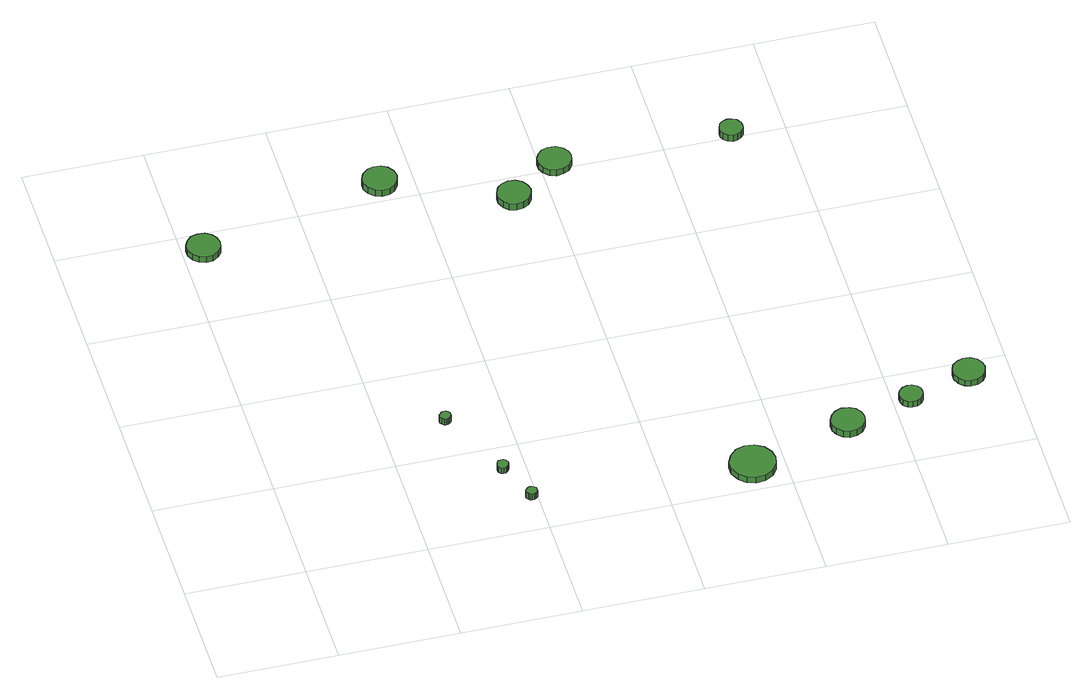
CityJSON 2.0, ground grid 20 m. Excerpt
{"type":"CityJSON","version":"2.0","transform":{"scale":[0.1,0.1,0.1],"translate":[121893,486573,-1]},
"CityObjects":{
"tree1":{"type":"SolitaryVegetationObject","attributes":{"function":"something"},"geometry":[{"type":"MultiSurface","lod":"1","boundaries":[[[0,1,2,3,4,5,6,7,8,9,10,11,12,13,14]],[[15,16,17,18,19,20,21,22,23,24,25,26,27,28,29]],[[0,29,28,1]],[[1,28,27,2]],[[2,27,26,3]],[[3,26,25,4]],[[4,25,24,5]],[[5,24,23,6]],[[6,23,22,7]],[[7,22,21,8]],[[8,21,20,9]],[[9,20,19,10]],[[10,19,18,11]],[[11,18,17,12]],[[12,17,16,13]],[[13,16,15,14]],[[14,15,29,0]]]}]},
"tree2":{"type":"SolitaryVegetationObject","attributes":{"function":"something"},"geometry":[{"type":"MultiSurface","lod":"1","boundaries":[[[30,31,32,33,34,35,36,37,38,39,40,41,42,43,44]],[[45,46,47,48,49,50,51,52,53,54,55,56,57,58,59]],[[30,59,58,31]],[[31,58,57,32]],[[32,57,56,33]],[[33,56,55,34]],[[34,55,54,35]],[[35,54,53,36]],[[36,53,52,37]],[[37,52,51,38]],[[38,51,50,39]],[[39,50,49,40]],[[40,49,48,41]],[[41,48,47,42]],[[42,47,46,43]],[[43,46,45,44]],[[44,45,59,30]]]}]},
"tree3":{"type":"SolitaryVegetationObject","attributes":{"function":"something"},"geometry":[{"type":"MultiSurface","lod":"1","boundaries":[[[60,61,62,63,64,65,66,67,68,69,70,71,72,73,74]],[[75,76,77,78,79,80,81,82,83,84,85,86,87,88,89]],[[60,89,88,61]],[[61,88,87,62]],[[62,87,86,63]],[[63,86,85,64]],[[64,85,84,65]],[[65,84,83,66]],[[66,83,82,67]],[[67,82,81,68]],[[68,81,80,69]],[[69,80,79,70]],[[70,79,78,71]],[[71,78,77,72]],[[72,77,76,73]],[[73,76,75,74]],[[74,75,89,60]]]}]},
"tree4":{"type":"SolitaryVegetationObject","attributes":{"function":"something"},"geometry":[{"type":"MultiSurface","lod":"1","boundaries":[[[90,91,92,93,94,95,96,97,98,99,100,101,102,103,104]],[[105,106,107,108,109,110,111,112,113,114,115,116,117,118,119]],[[90,119,118,91]],[[91,118,117,92]],[[92,117,116,93]],[[93,116,115,94]],[[94,115,114,95]],[[95,114,113,96]],[[96,113,112,97]],[[97,112,111,98]],[[98,111,110,99]],[[99,110,109,100]],[[100,109,108,101]],[[101,108,107,102]],[[102,107,106,103]],[[103,106,105,104]],[[104,105,119,90]]]}]},
"tree5":{"type":"SolitaryVegetationObject","attributes":{"function":"something"},"geometry":[{"type":"MultiSurface","lod":"1","boundaries":[[[120,121,122,123,124,125,126,127,128,129,130,131,132,133,134]],[[135,136,137,138,139,140,141,142,143,144,145,146,147,148,149]],[[120,149,148,121]],[[121,148,147,122]],[[122,147,146,123]],[[123,146,145,124]],[[124,145,144,125]],[[125,144,143,126]],[[126,143,142,127]],[[127,142,141,128]],[[128,141,140,129]],[[129,140,139,130]],[[130,139,138,131]],[[131,138,137,132]],[[132,137,136,133]],[[133,136,135,134]],[[134,135,149,120]]]}]},
"tree6":{"type":"SolitaryVegetationObject","attributes":{"function":"something"},"geometry":[{"type":"MultiSurface","lod":"1","boundaries":[[[150,151,152,153,154,155,156,157,158,159,160,161,162,163,164]],[[165,166,167,168,169,170,171,172,173,174,175,176,177,178,179]],[[150,179,178,151]],[[151,178,177,152]],[[152,177,176,153]],[[153,176,175,154]],[[154,175,174,155]],[[155,174,173,156]],[[156,173,172,157]],[[157,172,171,158]],[[158,171,170,159]],[[159,170,169,160]],[[160,169,168,161]],[[161,168,167,162]],[[162,167,166,163]],[[163,166,165,164]],[[164,165,179,150]]]}]},
"tree7":{"type":"SolitaryVegetationObject","attributes":{"function":"something"},"geometry":[{"type":"MultiSurface","lod":"1","boundaries":[[[180,181,182,183,184,185,186,187,188,189,190,191,192,193,194]],[[195,196,197,198,199,200,201,202,203,204,205,206,207,208,209]],[[180,209,208,181]],[[181,208,207,182]],[[182,207,206,183]],[[183,206,205,184]],[[184,205,204,185]],[[185,204,203,186]],[[186,203,202,187]],[[187,202,201,188]],[[188,201,200,189]],[[189,200,199,190]],[[190,199,198,191]],[[191,198,197,192]],[[192,197,196,193]],[[193,196,195,194]],[[194,195,209,180]]]}]},
"tree8":{"type":"SolitaryVegetationObject","attributes":{"function":"something"},"geometry":[{"type":"MultiSurface","lod":"1","boundaries":[[[210,211,212,213,214,215,216,217,218,219,220,221,222,223,224]],[[225,226,227,228,229,230,231,232,233,234,235,236,237,238,239]],[[210,239,238,211]],[[211,238,237,212]],[[212,237,236,213]],[[213,236,235,214]],[[214,235,234,215]],[[215,234,233,216]],[[216,233,232,217]],[[217,232,231,218]],[[218,231,230,219]],[[219,230,229,220]],[[220,229,228,221]],[[221,228,227,222]],[[222,227,226,223]],[[223,226,225,224]],[[224,225,239,210]]]}]},
"tree9":{"type":"SolitaryVegetationObject","attributes":{"function":"something"},"geometry":[{"type":"MultiSurface","lod":"1","boundaries":[[[240,241,242,243,244,245,246,247,248,249,250,251,252,253,254]],[[255,256,257,258,259,260,261,262,263,264,265,266,267,268,269]],[[240,269,268,241]],[[241,268,267,242]],[[242,267,266,243]],[[243,266,265,244]],[[244,265,264,245]],[[245,264,263,246]],[[246,263,262,247]],[[247,262,261,248]],[[248,261,260,249]],[[249,260,259,250]],[[250,259,258,251]],[[251,258,257,252]],[[252,257,256,253]],[[253,256,255,254]],[[254,255,269,240]]]}]},
"tree10":{"type":"SolitaryVegetationObject","attributes":{"function":"something"},"geometry":[{"type":"MultiSurface","lod":"1","boundaries":[[[270,271,272,273,274,275,276,277,278,279,280,281,282,283,284]],[[285,286,287,288,289,290,291,292,293,294,295,296,297,298,299]],[[270,299,298,271]],[[271,298,297,272]],[[272,297,296,273]],[[273,296,295,274]],[[274,295,294,275]],[[275,294,293,276]],[[276,293,292,277]],[[277,292,291,278]],[[278,291,290,279]],[[279,290,289,280]],[[280,289,288,281]],[[281,288,287,282]],[[282,287,286,283]],[[283,286,285,284]],[[284,285,299,270]]]}]},
"tree11":{"type":"SolitaryVegetationObject","attributes":{"function":"something"},"geometry":[{"type":"MultiSurface","lod":"1","boundaries":[[[300,301,302,303,304,305,306,307,308,309,310,311,312,313,314]],[[315,316,317,318,319,320,321,322,323,324,325,326,327,328,329]],[[300,329,328,301]],[[301,328,327,302]],[[302,327,326,303]],[[303,326,325,304]],[[304,325,324,305]],[[305,324,323,306]],[[306,323,322,307]],[[307,322,321,308]],[[308,321,320,309]],[[309,320,319,310]],[[310,319,318,311]],[[311,318,317,312]],[[312,317,316,313]],[[313,316,315,314]],[[314,315,329,300]]]}]},
"tree12":{"type":"SolitaryVegetationObject","attributes":{"function":"something"},"geometry":[{"type":"MultiSurface","lod":"1","boundaries":[[[330,331,332,333,334,335,336,337,338,339,340,341,342,343,344]],[[345,346,347,348,349,350,351,352,353,354,355,356,357,358,359]],[[330,359,358,331]],[[331,358,357,332]],[[332,357,356,333]],[[333,356,355,334]],[[334,355,354,335]],[[335,354,353,336]],[[336,353,352,337]],[[337,352,351,338]],[[338,351,350,339]],[[339,350,349,340]],[[340,349,348,341]],[[341,348,347,342]],[[342,347,346,343]],[[343,346,345,344]],[[344,345,359,330]]]}]}
},
"vertices":[
[60,753,26],[57,764,26],[51,773,26],[41,779,26],[29,780,26],[18,777,26],[10,769,26],[5,759,26],[5,747,26],[10,736,26],[18,729,26],[29,725,26],[41,726,26],[51,732,26],[57,741,26],[57,741,14],[51,732,14],[41,726,14],[29,725,14],[18,729,14],[10,736,14],[5,747,14],[5,759,14],[10,769,14],[18,777,14],[29,780,14],[41,779,14],[51,773,14],[57,764,14],[60,753,14],
[308,267,32],[308,271,32],[305,274,32],[302,276,32],[298,276,32],[295,275,32],[292,272,32],[290,269,32],[290,265,32],[292,262,32],[295,259,32],[298,258,32],[302,258,32],[305,260,32],[308,263,32],[308,263,19],[305,260,19],[302,258,19],[298,258,19],[295,259,19],[292,262,19],[290,265,19],[290,269,19],[292,272,19],[295,275,19],[298,276,19],[302,276,19],[305,274,19],[308,271,19],[308,267,19],
[369,137,29],[368,141,29],[365,145,29],[362,147,29],[358,147,29],[354,146,29],[351,143,29],[350,139,29],[350,135,29],[351,132,29],[354,129,29],[358,128,29],[362,128,29],[365,130,29],[368,134,29],[368,134,17],[365,130,17],[362,128,17],[358,128,17],[354,129,17],[351,132,17],[350,135,17],[350,139,17],[351,143,17],[354,146,17],[358,147,17],[362,147,17],[365,145,17],[368,141,17],[369,137,17],
[396,65,30],[396,69,30],[393,72,30],[390,74,30],[386,74,30],[383,73,30],[380,70,30],[378,67,30],[378,63,30],[380,60,30],[383,57,30],[386,56,30],[390,56,30],[393,58,30],[396,61,30],[396,61,17],[393,58,17],[390,56,17],[386,56,17],[383,57,17],[380,60,17],[378,63,17],[378,67,17],[380,70,17],[383,73,17],[386,74,17],[390,74,17],[393,72,17],[396,69,17],[396,65,17],
[370,827,29],[367,839,29],[360,849,29],[350,855,29],[338,856,29],[327,852,29],[318,844,29],[313,833,29],[313,822,29],[318,811,29],[327,803,29],[338,799,29],[350,800,29],[360,806,29],[367,816,29],[367,816,16],[360,806,16],[350,800,16],[338,799,16],[327,803,16],[318,811,16],[313,822,16],[313,833,16],[318,844,16],[327,852,16],[338,856,16],[350,855,16],[360,849,16],[367,839,16],[370,827,16],
[783,47,23],[780,62,23],[771,75,23],[757,83,23],[741,85,23],[726,80,23],[715,69,23],[708,55,23],[708,39,23],[715,25,23],[726,14,23],[741,9,23],[757,11,23],[771,19,23],[780,32,23],[780,32,11],[771,19,11],[757,11,11],[741,9,11],[726,14,11],[715,25,11],[708,39,11],[708,55,11],[715,69,11],[726,80,11],[741,85,11],[757,83,11],[771,75,11],[780,62,11],[783,47,11],
[566,739,31],[563,751,31],[557,760,31],[547,766,31],[535,767,31],[524,763,31],[516,756,31],[511,745,31],[511,734,31],[516,723,31],[524,715,31],[535,712,31],[547,713,31],[557,719,31],[563,728,31],[563,728,18],[557,719,18],[547,713,18],[535,712,18],[524,715,18],[516,723,18],[511,734,18],[511,745,18],[516,756,18],[524,763,18],[535,767,18],[547,766,18],[557,760,18],[563,751,18],[566,739,18],
[648,799,31],[646,810,31],[639,819,31],[629,825,31],[617,826,31],[606,823,31],[598,815,31],[593,805,31],[593,793,31],[598,783,31],[606,775,31],[617,771,31],[629,773,31],[639,778,31],[646,788,31],[646,788,19],[639,778,19],[629,773,19],[617,771,19],[606,775,19],[598,783,19],[593,793,19],[593,805,19],[598,815,19],[606,823,19],[617,826,19],[629,825,19],[639,819,19],[646,810,19],[648,799,19],
[945,107,18],[943,118,18],[936,128,18],[926,133,18],[914,135,18],[903,131,18],[895,123,18],[890,113,18],[890,101,18],[895,91,18],[903,83,18],[914,79,18],[926,81,18],[936,86,18],[943,96,18],[943,96,5],[936,86,5],[926,81,5],[914,79,5],[903,83,5],[895,91,5],[890,101,5],[890,113,5],[895,123,5],[903,131,5],[914,135,5],[926,133,5],[936,128,5],[943,118,5],[945,107,5],
[1049,141,17],[1048,149,17],[1043,155,17],[1036,159,17],[1028,160,17],[1020,157,17],[1014,152,17],[1011,145,17],[1011,137,17],[1014,129,17],[1020,124,17],[1028,122,17],[1036,122,17],[1043,126,17],[1048,133,17],[1048,133,5],[1043,126,5],[1036,122,5],[1028,122,5],[1020,124,5],[1014,129,5],[1011,137,5],[1011,145,5],[1014,152,5],[1020,157,5],[1028,160,5],[1036,159,5],[1043,155,5],[1048,149,5],[1049,141,5],
[930,801,26],[929,809,26],[924,816,26],[917,820,26],[909,821,26],[901,818,26],[895,813,26],[892,805,26],[892,797,26],[895,790,26],[901,785,26],[909,782,26],[917,783,26],[924,787,26],[929,794,26],[929,794,13],[924,787,13],[917,783,13],[909,782,13],[901,785,13],[895,790,13],[892,797,13],[892,805,13],[895,813,13],[901,818,13],[909,821,13],[917,820,13],[924,816,13],[929,809,13],[930,801,13],
[1160,171,17],[1157,182,17],[1151,191,17],[1141,197,17],[1130,198,17],[1120,194,17],[1111,187,17],[1107,177,17],[1107,166,17],[1111,156,17],[1120,148,17],[1130,145,17],[1141,146,17],[1151,151,17],[1157,160,17],[1157,160,5],[1151,151,5],[1141,146,5],[1130,145,5],[1120,148,5],[1111,156,5],[1107,166,5],[1107,177,5],[1111,187,5],[1120,194,5],[1130,198,5],[1141,197,5],[1151,191,5],[1157,182,5],[1160,171,5]
]}
